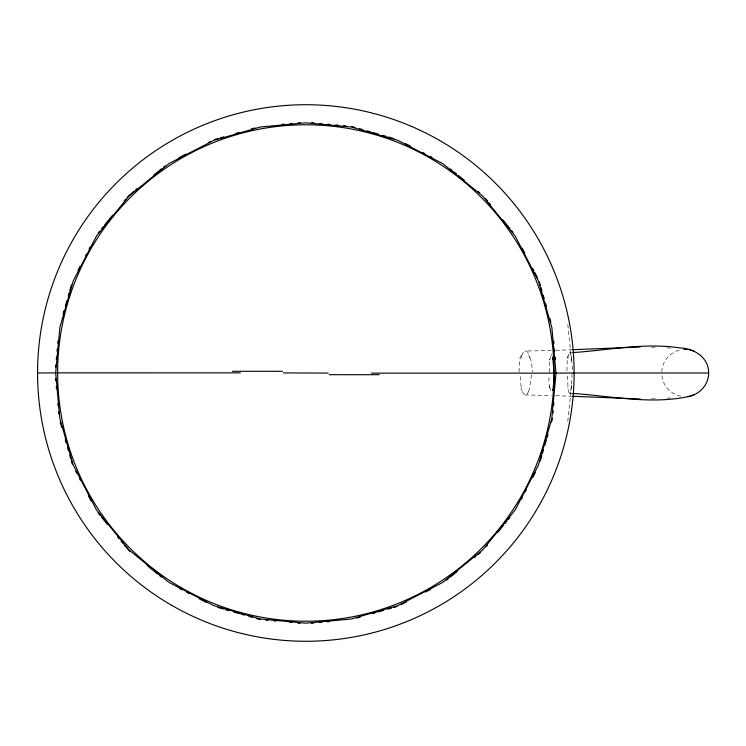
<?xml version="1.0" encoding="UTF-8"?>
<svg xmlns="http://www.w3.org/2000/svg" width="746" height="746" viewBox="0 0 746 746"><rect width="100%" height="100%" fill="white"/><g stroke="black" fill="none" stroke-linecap="round" stroke-linejoin="round"><path stroke-width="0.56" stroke-dasharray="3.73 2.8" d="M661.861 371.928C661.805 361.241 670.505 351.72 680.856 349.809M567.893 358.807L567.976 357.921M549.643 359.861L549.727 359.068M567.79 421.471L571.678 384.265M571.473 386.055L571.287 387.305M521.016 358.397L521.184 357.483M521.221 357.278L521.668 355.432M529.837 388.004L528.7 390.932M569.357 352.895L571.632 352.69M667.138 398.159L670.551 397.898M551.275 350.508L524.83 351.058M555.789 350.34L572.714 349.706M651.454 398.858L655.893 398.737M524.83 394.942L551.275 395.492M651.454 347.142L655.893 347.263M555.789 395.66L571.585 396.247M667.138 347.841L670.551 348.102M569.357 393.105L571.632 393.31M680.856 396.191C670.878 394.336 662.364 385.421 661.916 375.145M528.7 355.068L529.651 357.418M529.669 357.483L529.837 357.987M521.668 390.559L521.23 388.741M521.174 388.48L521.006 387.594M571.287 358.686L571.464 359.936M549.653 386.167L549.727 386.941M549.718 386.829L549.727 386.885A19.62 2.742 -89 0 0 551.993 391.342M567.79 324.529L571.678 361.726M567.976 388.079L567.902 387.249M549.485 387.855A18.473 2.042 -89.2 0 1 548.851 375.182M549.289 372.235A18.408 1.567 -90 0 1 549.709 360.532M549.886 360.215A19.536 2.266 88.8 0 1 550.94 354.704M551.173 354.359A19.778 2.518 87.5 0 1 551.993 355.786M567.976 386.325A20.552 1.557 90 0 1 567.613 373.83M571.268 387.034A19.601 2.173 -88.7 0 1 568.116 387.071M571.995 373.877A20.142 2.872 -89.4 0 1 571.305 385.113M521.184 386.764A21.839 3.721 90 0 1 520.363 374.632M528.718 391.128A22.688 5.66 -86.7 0 1 521.939 389.533M531.329 374.762A21.513 6.611 -88.4 0 1 529.455 386.848M529.986 357.539A21.513 7.572 90 0 1 532.355 371.965M521.724 355.665A22.688 6.518 87 0 1 528.83 353.94M519.113 371.918A21.839 4.942 88.3 0 1 520.494 355.954M571.567 359.395A20.142 3.292 -90 0 1 572.406 370.986M567.958 357.81A19.601 2.658 89 0 1 571.417 357.39M566.997 370.753A20.552 2.154 89.1 0 1 567.65 356.159"/><path stroke-width="1.12" d="M55.558 367.163L55.773 364.887M56.295 359.18L56.51 356.896M57.032 351.189L57.246 348.914M57.768 343.207L57.983 340.922M556.04 373.131L551.807 418.646L538.398 465.206L515.16 510.003L482.643 549.988L442.62 582.458L397.805 605.649L351.235 619.012L305.711 623.171L260.186 618.966L213.626 605.556L168.838 582.318L128.853 549.802L96.374 509.788L73.183 464.963L59.82 418.394L55.67 372.869L59.867 327.354L73.285 280.794L96.523 235.997L129.03 196.011L169.053 163.542L213.869 140.351L260.447 126.988L305.972 122.829L351.487 127.034L398.047 140.444L442.844 163.682L482.83 196.198L515.299 236.212L538.491 281.037L551.853 327.606L556.003 373.131L574.579 373M552.963 413.06L553.178 410.776M553.709 405.078L553.914 402.793M63.084 313.898L64.044 310.569M65.331 306.121L66.926 300.563M68.212 296.115L69.173 292.786M69.807 290.558L71.411 285.009M540.263 460.991L541.866 455.442M542.51 453.214L543.47 449.885M544.748 445.437L546.352 439.879M546.986 437.66L547.946 434.321M551.471 422.096L552.432 418.767M77.985 270.35L80.102 266.266M85.398 256.065L86.452 254.022M89.1 248.922L90.163 246.879M521.51 499.121L522.573 497.078M525.221 491.978L526.275 489.935M532.635 477.692L535.283 472.582M98.164 232.976L99.61 231.195M101.782 228.518L103.228 226.737M104.682 224.956L112.646 215.156M124.237 200.907L125.682 199.126M127.137 197.345L133.935 191.218M485.991 546.874L487.436 545.093M497.582 532.625L503.373 525.492M504.818 523.711L507 521.044M508.446 519.263L509.891 517.482M135.716 189.773L137.497 188.328M153.545 175.31L161.574 168.792M163.355 167.346L165.136 165.901M446.537 580.099L448.318 578.654M450.108 577.208L457.233 571.417M474.176 557.672L475.957 556.227M477.738 554.782L480.415 552.609M572.769 393.422C610.965 395.949 649.794 404.64 687.887 396.685C699.244 394.82 708.887 384.805 708.597 373C709.082 357.968 694.33 348.391 680.604 348.028C644.731 342.358 608.596 350.275 572.769 352.578M178.919 157.723L186.062 154.021M208.535 142.402L210.577 141.339M401.096 604.661L406.206 602.013M425.612 591.979L430.712 589.331M687.887 396.685L693.789 394.932M214.755 139.437L218.084 138.486M220.312 137.842L223.641 136.882M235.876 133.375L239.205 132.424M251.439 128.909L254.768 127.958M356.905 618.042L360.243 617.091M372.468 613.576L375.807 612.625M378.026 611.981L383.584 610.387M388.032 609.118L391.37 608.158M393.59 607.514L396.928 606.563M282.007 124.377L284.291 124.172M289.998 123.649L292.273 123.444M297.98 122.922L300.265 122.717M311.408 623.283L313.693 623.078M319.4 622.556L321.685 622.351M327.382 621.828L329.667 621.623M572.714 349.706L640.189 347.002M55.642 372.869L37.3 373M56.789 372.869L240.324 372.86M574.942 373L708.7 373M371.349 373.14L556.255 373.131M283.508 372.907L328.165 373.093M640.189 398.998L572.714 396.294M311.669 122.726L313.954 122.931M319.661 123.463L321.936 123.668M327.643 124.2L329.928 124.405M335.635 124.936L337.91 125.141M343.617 125.673L345.902 125.878M683.933 349.342L686.087 349.538M265.781 620.122L268.056 620.327M273.763 620.858L276.048 621.064M289.737 622.332L292.022 622.537M297.719 623.069L300.004 623.274M351.599 126.41L354.937 127.37M359.385 128.648L362.715 129.608M367.163 130.886L370.492 131.846M372.72 132.49L378.278 134.094M382.717 135.371L386.055 136.331M388.274 136.975L393.832 138.57M217.841 607.43L223.399 609.025M225.618 609.668L228.957 610.629M233.405 611.907L238.953 613.51M241.182 614.154L244.511 615.114M248.959 616.392L252.297 617.352M256.736 618.63L260.074 619.59M693.789 351.068L687.887 349.315M405.423 143.558L410.524 146.207M422.777 152.557L424.819 153.62M429.92 156.268L431.962 157.322M179.711 588.678L181.754 589.732M186.854 592.38L188.897 593.443M199.107 598.73L206.25 602.442M450.314 168.941L452.095 170.396M453.876 171.841L456.552 174.014M458.333 175.459L464.572 180.532M477.934 191.396L479.715 192.85M130.186 551.704L124.06 544.906M147.111 565.468L157.798 574.159M159.579 575.604L161.36 577.059M485.441 198.417L487.614 201.094M489.059 202.875L490.514 204.665M502.804 219.818L510.04 228.733M511.486 230.514L512.94 232.304M98.015 512.81L100.188 515.486M101.633 517.267L107.424 524.401M117.551 536.878L118.996 538.668M121.169 541.335L122.614 543.125M522.172 248.12L524.811 253.23M532.737 268.551L533.8 270.593M534.854 272.635L537.493 277.736M75.766 471.323L76.819 473.365M79.468 478.475L80.521 480.517M88.448 495.838L91.087 500.939M539.395 281.913L540.356 285.252M540.99 287.471L541.95 290.809M543.228 295.248L544.188 298.587M545.457 303.035L546.417 306.373M549.923 318.598L550.884 321.936M60.156 421.844L61.75 427.402M65.256 439.627L66.217 442.965M67.494 447.413L68.446 450.752M69.723 455.191L70.683 458.529M71.318 460.748L72.278 464.087M552.991 358.957L553.131 359.777M553.737 341.183L553.952 343.468M554.474 349.165L554.679 351.45M555.211 357.157L555.416 359.441M55.549 378.576L55.764 380.861M56.286 386.559L56.491 388.843M57.843 403.679L58.048 405.955M58.57 411.661L58.785 413.946M554.222 373.149A18.436 3.068 -90 0 1 553.178 386.764M552.972 360.84A18.417 2.658 89.3 0 1 553.812 373.131M553.224 387.566A19.62 2.742 -89 0 1 552.441 390.475M552.404 357.175A19.778 2.518 87.5 0 1 552.935 359.684M232.463 371.303A333.238 11.265 0.2 0 1 282.51 371.322M379.21 374.697A333.238 11.265 0.2 0 1 329.163 374.678M171.701 605.332A268.271 268.271 0 0 0 574.112 373A268.271 268.271 0 0 0 171.701 140.668A268.271 268.271 0 0 0 171.701 605.332M181.614 587.904A248.222 248.222 0 0 0 554.054 373.131A248.222 248.222 0 0 0 181.838 157.975A248.222 248.222 0 0 0 181.614 587.904"/></g></svg>
